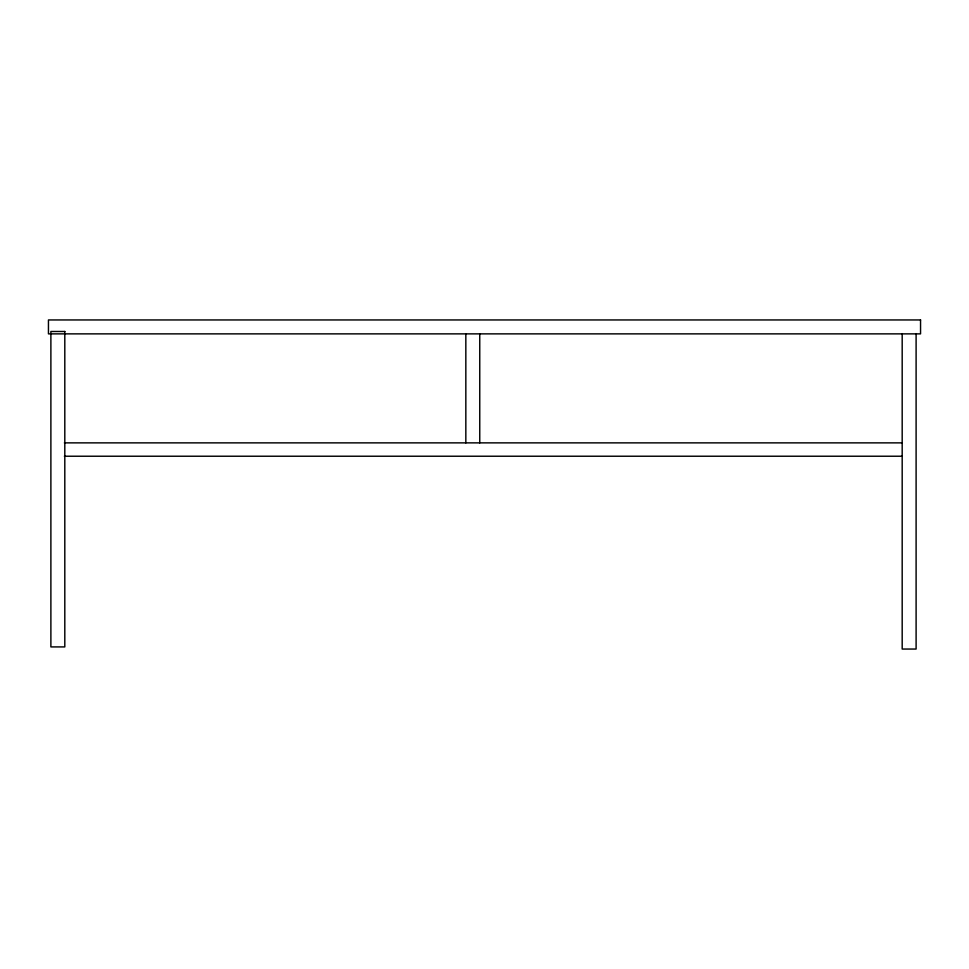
<?xml version="1.0" encoding="UTF-8"?>
<svg xmlns="http://www.w3.org/2000/svg" width="969" height="969" viewBox="0 0 969 969"><rect width="100%" height="100%" fill="white"/><g stroke="black" fill="none" stroke-linecap="round" stroke-linejoin="round"><path stroke-width="1.45" d="M64.39 442.869L902.187 442.869M64.39 456.229L902.187 456.229M916.105 333.602L916.105 649.048L902.187 649.048L902.187 333.602M479.752 333.869L479.752 442.881M465.835 333.869L465.835 442.881M920.55 319.952L48.45 319.952L48.45 333.869L920.55 333.869L920.55 319.952M64.802 331.483L50.885 331.483L50.885 646.917L64.802 646.917L64.802 331.483"/></g></svg>
